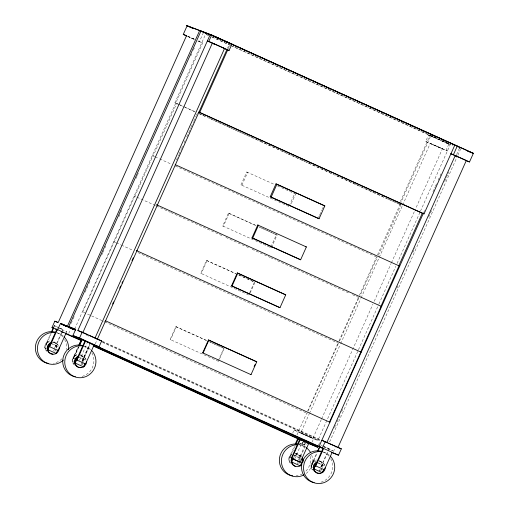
<?xml version="1.0" encoding="UTF-8"?>
<svg xmlns="http://www.w3.org/2000/svg" width="509" height="509" viewBox="0 0 509 509"><rect width="100%" height="100%" fill="white"/><g stroke="black" fill="none" stroke-linecap="round" stroke-linejoin="round"><path stroke-width="0.38" stroke-dasharray="2.54 1.91" d="M47.229 345.21L45.804 344.568L50.824 333.35M53.649 327.039L54.272 325.639L58.917 327.701M51.193 333.484L46.173 344.701L45.804 344.568M54.011 327.172L54.641 325.773M46.211 348.538L44.798 347.901L47.585 341.673M54.641 347.806L61.22 333.096M61.544 332.377L62.83 329.501L63.192 329.635L62.55 331.073M53.61 351.057L62.232 331.792M66.075 333.071L66.717 331.633L57.619 327.567M71.184 323.317L72.8 319.697M73.124 318.971L74.747 315.351M85.118 292.166L88.681 284.194M89.005 283.468L89.978 281.299M101.647 255.213L102.621 253.043M102.945 252.318L105.859 245.796M118.82 216.815L121.74 210.293M135.998 178.417L136.972 176.241M137.296 175.522L138.27 173.346M190.767 55.977L191.74 53.801M193.363 50.181L194.336 48.005M68.709 333.408L70.293 329.877M197.988 41.089L199.356 41.706L203.206 33.098M179.276 104.72L174.931 102.761L205.681 34.027M74.664 329.03L202.639 42.941L197.74 40.726M178.118 104.071L176.674 103.416L153.164 155.958L152.242 155.608M74.562 358.61L73.137 357.967L78.157 346.75M74.645 358.966L73.226 358.323L78.246 347.106M78.526 346.884L73.506 358.101L73.137 357.967M73.601 361.963L72.132 361.301L75.008 355.027L76.458 355.683M79.08 346.604L73.748 358.521L73.226 358.323M79.512 360.283L87.039 343.454M81.974 361.205L89.52 344.339M82.038 361.466L89.565 344.638M80.944 364.457L89.565 345.191M82.56 361.664L90.087 344.835M176.432 160.023L178.684 154.984M179.009 154.265L181.261 149.226M181.586 148.507L182.553 146.344M184.163 142.749L185.123 140.586M186.733 136.991L188.343 133.39M188.667 132.671L190.92 127.632M191.244 126.913L193.496 121.874M193.821 121.155L196.073 116.116M196.398 115.397L197.358 113.233M95.272 343.88L96.735 340.604M227.415 48.476L229.031 44.856M228.267 48.679L230.17 44.423M218.469 361.314L170.146 339.49L175.891 326.644L208.48 341.354M176.292 326.797L170.547 339.643L170.146 339.49M248.678 294.946L200.756 273.276L206.508 260.43L235.635 273.562M207.029 260.621L201.278 273.473L200.756 273.276M240.992 184.85L246.738 172.004L247.667 172.347L241.921 185.2L240.992 184.85L289.131 206.546M275.655 234.458L259.202 227.014L277.068 235.043L271.322 247.889L222.7 225.958L228.452 213.112L256.326 225.659M229.145 213.373L223.4 226.219L222.7 225.958M218.062 361.161L223.814 348.315L209.504 341.851M219.43 359.176L224.214 348.468L209.199 341.679M249.639 292.802L254.424 282.101L238.689 274.981M250.161 292.999L254.945 282.291L238.498 274.854M270.941 246.91L276.368 234.776L277.068 235.043M289.233 205.801L294.66 193.674L295.589 194.018L290.804 204.726M318.475 217.693L319.429 215.549M319.754 214.836L321.987 209.842M322.305 209.123L323.26 206.985M292.624 433.28L294.087 430.01L317.902 440.45L358.151 350.478M425.664 141.451L447.405 150.95L425.664 141.451L428.521 135.063L430.792 135.763L400.367 203.772M428.96 135.184L430.08 135.229L399.234 204.192L198.809 113.558M296.97 434.915L306.692 413.187L307.099 413.34L338.44 343.27L338.033 343.117L307.659 411.017M339.007 340.941L358.476 297.421L358.998 297.619L338.879 342.589M359.443 295.258L376.539 257.039L377.233 257.299L359.494 296.963M377.506 254.882L400.042 204.497M378.435 255.232L400.971 204.841L387.222 198.625M290.963 457.489L289.538 456.847L294.247 446.329M321.3 419.575L312.857 438.446L306.8 435.85L300.685 433.006L309.128 414.135M309.453 413.41L340.298 344.453M340.623 343.728L360.754 298.726M361.078 298L378.931 258.082M379.256 257.357L402.307 205.821M402.632 205.095L430.232 143.398L442.404 148.844L415.783 208.359M295.188 445.859L290.168 457.076L289.538 456.847M290.251 460.938L288.781 460.276L291.568 454.047M293.578 457.846L294.571 455.74L301.252 458.762M294.666 458.902L301.57 443.479M298.408 460.009L304.993 445.28M297.313 464.055L298.611 461.313M298.917 460.62L306.246 444.109M321.624 418.85L372.925 304.172M374.223 301.264L391.103 263.522M391.427 262.797L414.485 211.26M312.093 442.086L313.557 438.809L317.902 440.45M230.704 45.53L448.346 143.678M445.948 150.562L448.804 144.174L450.261 144.562M358.476 349.753L378.594 304.77M378.919 304.045L395.798 266.315M397.096 263.414L420.141 211.897M420.466 211.171L450.357 144.34L442.391 140.764M318.5 445.101L320.072 441.596M423.558 212.851L425.174 209.231M432.955 191.842L435.22 186.771M435.545 186.046L436.518 183.876M438.134 180.25L439.757 176.629M440.081 175.904L441.055 173.734M313.353 464.412L311.928 463.769L316.636 453.252M312.392 467.758L310.923 467.103L317.311 452.686M313.798 460.83L310.923 467.103M334.508 427.547L335.482 425.371M337.104 421.745L338.733 418.112M339.058 417.386L340.031 415.21M341.654 411.577L342.627 409.401M396.861 288.164L397.834 285.988M412.774 252.591L415.045 247.514M428.686 217.025L432.256 209.034M444.592 181.452L448.817 172.01M456.611 154.59L459.532 148.055M329.609 441.914L457.553 155.888M457.877 155.162L460.798 148.628M320.759 467.007L328.948 448.696L329.317 448.836L328.35 450.993M320.015 469.635L319.455 470.876L320.129 469.514M321.128 467.141L328.031 451.712M321.37 466.747L322.299 464.672L316.598 462.102M333.42 451.629L335.297 447.424M291.994 453.812L290.741 454.683A5.923 5.739 -69.4 0 0 290.136 463.025M442.404 148.844L430.232 143.398M300.685 433.006L312.857 438.446M66.17 331.429L66.717 331.633M55.755 345.318L56.175 345.471L51.886 343.537M83.088 358.718L83.508 358.87L79.219 356.936M299.858 443.454L301.78 444.16M321.873 464.513L322.299 464.672M311.928 463.769L312.297 463.903M199.356 41.706L202.639 42.941M448.244 143.907L453.112 145.638M457.941 147.553L460.085 148.361M174.931 102.761L176.674 103.416M399.234 204.192L400.971 204.841M134.172 195.997L134.872 196.258L152.935 155.875L154.615 156.613M270.623 247.628L271.322 247.889M113.736 241.692L114.258 241.883L134.694 196.188L136.317 196.913M54.457 342.519L54.921 342.691M47.712 341.647L49.125 342.283M57.854 346.654L52.045 344.027M81.79 355.918L82.254 356.09M85.188 360.054L79.379 357.426M44.798 347.901L46.268 348.563M301.245 445.267L299.216 444.503A16.053 15.537 -69.4 0 1 305.165 447.659M320.581 461.72L321.045 461.892M296.397 453.462L296.862 453.634M298.439 454.893L298.904 455.071M313.837 460.849L315.892 461.778M318.227 463.247L323.978 465.85M300.1 457.826L293.044 454.639M187.948 36.381L194.75 39.409M193.407 39.002L187.961 36.54M430.805 135.553L435.876 137.831M429.978 135.458L449.536 144.238L232.448 46.134M428.521 135.063L448.804 144.174M206.399 34.351L208.575 35.337M212.189 36.972L231.729 45.804M206.1 34.402L208.995 35.713M211.89 37.023L229.979 45.206M187.942 36.298L194.941 39.46M187.598 36.387L194.584 39.549M178.844 104.396L183.183 106.362M183.908 106.686L195.481 111.923M199.102 113.558L201.997 114.869M202.722 115.193L206.336 116.828M209.956 118.463L228.77 126.97M229.489 127.301L233.109 128.936M233.835 129.261L249.747 136.463M250.473 136.787L254.093 138.423M254.812 138.753L259.876 141.044M260.602 141.368L280.86 150.53M281.585 150.855L286.65 153.145M287.375 153.476L301.843 160.017M302.569 160.348L307.633 162.638M308.359 162.963L311.972 164.598M312.698 164.929L328.617 172.125M329.342 172.449L332.956 174.091M336.576 175.726L355.39 184.233M356.109 184.557L359.729 186.192M360.455 186.523L376.367 193.719M377.093 194.044L380.713 195.685M381.438 196.01L386.503 198.3M179.995 105.051L184.341 107.011M185.06 107.342L195.189 111.923M246.738 172.004L274.847 184.64M277.494 185.912L295.589 194.018M155.105 156.855L158.954 158.579M159.68 158.903L171.253 164.14M175.363 166.017L377.468 257.389M228.452 213.112L256.345 225.722M136.87 197.174L155.856 205.744M156.403 206.005L170.152 212.221M170.871 212.552L222.248 235.782M225.862 237.417L249.016 247.889M252.082 249.264L269.999 257.376M270.724 257.7L275.789 259.991M277.411 260.71L296.772 269.484M297.498 269.808L348.869 293.038M352.483 294.673L359.169 297.682M206.508 260.43L235.832 273.689M115.702 242.538L114.143 241.845L82.795 311.909L82.394 311.756L104.504 321.726M116.313 242.825L120.767 244.829M121.377 245.115L133.072 250.39M138.015 252.642L338.555 343.314M175.891 326.644L206.648 340.553M104.822 321.898L307.099 413.34M102.532 341.323L320.416 439.846M102.086 341.647L320.848 440.571M86.575 335.164L88.751 336.15M102.5 342.366L320.384 440.896M294.087 430.01L313.557 438.809M320.765 444.968L322.191 445.617M322.903 445.935L329.317 448.836M59.629 328.025L63.192 329.635M54.272 325.639L57.129 326.924M59.979 328.21L62.83 329.501M311.731 455.167A16.053 15.537 -69.4 0 1 304.611 474.528M297.892 444.764A16.053 15.537 -69.4 0 1 304.986 446.838M295.455 454.938A5.923 5.739 -69.4 0 1 301.92 457.597M310.242 456.395A16.053 15.537 -69.4 0 1 304.834 472.142M302.581 473.764A16.053 15.537 -69.4 0 1 299.445 475.19M298.134 475.559A16.053 15.537 -69.4 0 1 296.104 475.896M294.526 455.72A5.923 5.739 -69.4 0 1 301.474 456.56M295.392 453.354A5.923 5.739 -69.4 0 1 300.622 458.024M299.725 462.465A5.923 5.739 -69.4 0 1 298.719 463.635M290.594 463.196A5.923 5.739 -69.4 0 1 291.205 454.861M294.927 453.182A5.923 5.739 -69.4 0 1 299.935 460.899M52.968 342.341A5.923 5.739 -69.4 0 1 58.503 346.635M54.221 341.927A5.923 5.739 -69.4 0 1 56.423 348.703M55.742 350.09A5.923 5.739 -69.4 0 1 54.743 351.261M46.618 350.822A5.923 5.739 -69.4 0 1 49.907 341.1M51.943 342.735A5.923 5.733 -69.4 0 1 58.401 345.395M53.763 341.749A5.923 5.739 -69.4 0 1 55.958 348.525M47.273 351.649A5.923 5.739 -69.4 0 1 46.758 342.309L48.018 341.437A5.923 5.739 -69.4 0 1 49.443 340.922M57.161 332.784A16.053 15.537 -69.4 0 1 63.892 338.339M64.605 339.503A16.053 15.537 -69.4 0 1 66.424 349.568M61.863 358.82A16.053 15.537 -69.4 0 1 53.483 363.324M57.262 332.892A16.053 15.537 -69.4 0 1 63.72 336.5M301.595 443.084A1.482 1.444 -69.8 0 1 299.546 443.244M80.301 355.74A5.923 5.739 -69.4 0 1 85.836 360.035M81.09 355.148A5.923 5.739 -69.4 0 1 83.291 361.924M82.611 363.318A5.923 5.739 -69.4 0 1 81.612 364.489M74.607 365.048A5.923 5.739 -69.4 0 1 74.091 355.708L75.351 354.837A5.923 5.739 -69.4 0 1 76.776 354.321M80.212 354.658A5.923 5.739 -69.4 0 1 83.75 362.096M83.075 363.49A5.923 5.739 -69.4 0 1 82.076 364.66M73.951 364.221A5.923 5.739 -69.4 0 1 77.241 354.499M83.215 345.713A16.053 15.537 -69.4 0 1 90.411 350.631M91.938 352.902A16.053 15.537 -69.4 0 1 80.816 376.724M80.766 355.912A5.923 5.733 -69.4 0 1 86.295 360.207M84.596 346.292A16.053 15.537 -69.4 0 1 91.537 350.377M319.557 461.714A5.923 5.733 -69.4 0 1 325.086 466.009M318.539 460.282A5.923 5.739 -69.4 0 1 322.076 467.726M321.402 469.113A5.923 5.739 -69.4 0 1 320.396 470.284M312.278 469.845A5.923 5.739 -69.4 0 1 312.882 461.51L314.136 460.639A5.923 5.739 -69.4 0 1 317.069 460.002M323.387 452.087A16.053 15.537 -69.4 0 1 329.336 455.243M323.279 451.986A16.053 15.537 -69.4 0 1 329.196 456.427M330.729 458.704A16.053 15.537 -69.4 0 1 320.937 482.214M320.346 461.122A5.923 5.739 -69.4 0 1 322.541 467.898M321.866 469.292A5.923 5.739 -69.4 0 1 320.861 470.462M313.862 471.022A5.923 5.739 -69.4 0 1 316.032 460.295M319.092 461.536A5.923 5.739 -69.4 0 1 324.621 465.83M324.29 446.966L323.737 446.762L332.841 450.834L324.29 446.966"/><path stroke-width="0.76" d="M53.381 328.171L51.982 327.541L54.826 321.179L58.249 322.471L186.542 35.662L183.259 34.427L187.108 25.819L212.221 35.267L473.357 153.355L469.508 161.964L466.225 160.729L338.256 446.813M51.454 331.944L53.337 327.739M51.816 332.084L53.7 327.872M50.576 343.435L47.827 349.683M56.976 328.999L47.731 349.638L56.251 353.488L57.797 349.995M57.523 329.202L49.697 346.699L49.15 346.495L58.249 350.561L66.075 333.071M51.982 327.541L57.695 329.692L60.52 323.38L75.287 329.533M67.5 326.008L199.668 30.54L206.011 33.409M200.934 31.119L68.766 326.581L75.746 329.208L72.927 335.52L323.38 448.779M82.903 332.771L77.858 330.487L210.211 34.606L231.945 44.105L229.088 50.493L223.286 48.151M213.875 43.92L207.354 40.994L208.811 41.382L211.668 35L473.612 153.451L467.447 151.128M72.927 335.52L79.569 338.021L82.203 332.129L101.673 340.928L99.039 346.826L94.687 345.185L338.504 455.186L341.348 448.823L321.834 440.26L326.733 442.474M82.802 332.708L212.348 43.1L222.726 47.655L224.526 48.54L94.979 338.148L88.865 335.304M78.787 345.344L81.605 339.039M78.876 345.7L81.695 339.395L82.216 339.586L79.709 345.197M79.15 345.484L81.974 339.172M81.695 339.395L94.05 345.032L85.582 363.96L85.035 363.763L83.584 366.887L75.065 363.038L77.852 356.815L78.443 356.943M83.584 366.887L85.13 363.394M112.61 304.07L113.577 301.901M119.717 288.177L120.684 286.013M121.975 283.119L122.624 281.674M131.996 260.729L133.288 257.84M95.158 338.313L97.321 339.293L226.766 49.92M198.93 112.145L199.744 112.451L227.631 50.098M270.234 196.735L275.98 183.889L276.909 184.239L324.831 205.903L319.079 218.755L270.234 196.735L319.079 218.755M252.012 237.856L257.758 225.01L258.457 225.271L252.706 238.117L252.012 237.856L300.628 259.787L306.373 246.941L257.758 225.01M271.163 197.085L276.909 184.239M231.538 285.823L237.283 272.977L237.805 273.174L285.727 294.845L279.982 307.69L231.538 285.823L279.982 307.69M232.059 286.02L237.805 273.174M251.02 374.656L202.69 352.832L208.436 339.987L256.765 361.81L251.02 374.656L250.613 374.503M208.843 340.139L203.097 352.985L202.69 352.832M254.125 366.652L255.079 364.514M295.182 444.223L297.695 438.612M296.13 443.753L298.325 438.847M291.301 458.227L291.822 458.418L300.291 439.49L299.597 439.229L308.791 443.333L300.323 462.261L291.301 458.227L299.769 439.292M300.234 465.869L291.714 462.019L293.33 458.552M300.246 465.799L303.059 459.659L301.894 459.048M306.596 442.747L317.559 447.207L318.189 445.801M450.936 153.756L453.411 154.685L457.26 146.077L454.791 145.148L424.042 213.882L422.305 213.226L398.801 265.768L399.73 266.118M318.984 446.616L423.233 213.576M317.571 451.146L319.455 446.94M317.94 451.279L320.136 446.374M322.407 447.901L325.251 441.545M332.199 452.272L324.373 469.762L315.268 465.697L323.094 448.2M313.938 468.795L315.319 465.716L315.822 465.9L323.648 448.404M466.263 160.558L455.192 155.633L326.854 442.531L327.605 442.811M317.202 462.802L316.636 462.611L313.856 468.84L322.375 472.689L323.915 469.196M322.445 472.638L323.819 469.559L324.373 469.762M50.518 343.416L51.085 343.607M77.979 356.784L77.852 356.815A5.923 5.739 -69.4 0 0 74.963 361.899L75.147 363.426A5.923 5.739 -69.4 0 0 86.485 361.734M231.945 44.105L230.488 43.717L454.791 145.148M224.526 48.54L223.718 48.24M93.503 344.828L94.05 345.032M51.11 343.543L50.556 343.34A5.923 5.739 -69.4 0 0 47.63 348.5L47.814 350.027A5.923 5.739 -69.4 0 0 59.152 348.334M59.076 347.278L59.629 347.482M78.418 357.006L77.909 356.834M57.702 350.364L58.249 350.561M317.234 462.745L316.681 462.541A5.923 5.739 -69.4 0 0 313.754 467.701L313.938 469.222A5.923 5.739 -69.4 0 0 325.27 467.529M211.668 35L186.3 25.45L192.707 28.351M200.94 31.119L213.106 35.91M324.831 205.903L275.98 183.889M305.68 246.68L306.373 246.941M156.842 204.879L157.364 205.076M381.661 306.501L380.967 306.24L399.031 265.857L175.223 164.668M285.727 294.845L237.283 272.977M136.52 250.619L136.921 250.772M361.225 352.196L360.703 351.999L381.139 306.303L156.67 204.809M256.765 361.81L208.436 339.987M77.858 330.487L82.203 332.129M71.61 328.719L73.659 329.488M97.321 339.293L101.673 340.928M90.195 343.231L90.888 343.499M338.612 447.793L341.348 448.823M308.269 443.135L308.791 443.333M338.504 455.186L331.34 452.38M75.097 362.974L84.952 340.966L85.499 341.17L77.031 360.098L76.535 359.914L85.582 363.96M83.005 332.765L87.293 334.598M68.486 327.382L69.046 327.605L68.48 327.274M328.496 443.193L338.122 447.57M62.62 324.602L63.593 325.035M229.769 43.392L214.556 36.559L229.68 43.411M208.811 41.382L229.088 50.493M210.211 34.606L213.093 35.91M453.411 154.685L469.508 161.964M450.828 153.769L457.127 156.613M183.259 34.427L186.873 36.063M199.744 112.451L424.042 213.882M198.726 112.12L422.305 213.226M252.706 238.117L300.628 259.787M136.399 250.574L360.817 352.043L329.476 422.114L329.883 422.266L105.579 320.835M60.52 323.38L75.72 330.252M61.048 323.737L73.646 329.431M54.826 321.179L57.625 322.445M61.125 324.029L66.724 326.562M68.123 327.198L70.923 328.464M79.569 338.021L99.039 346.826M57.695 329.692L80.861 340.165M93.166 345.732L317.559 447.207M80.906 340.362L65.279 333.554M93.204 345.923L301.544 440.463M55.481 329.126L57.581 330.074M61.08 331.658L63.18 332.606M291.822 458.418L300.323 462.261M65.05 325.69L66.412 326.307M455.949 156.021L456.847 156.448M213.182 43.526L214.155 43.984M302.384 457.769A5.923 5.739 -69.4 0 1 302.944 459.182L303.135 460.709A5.923 5.739 -69.4 0 1 302.925 462.242M301.417 464.908A5.923 5.739 -69.4 0 1 291.797 462.401L291.612 460.874A5.923 5.739 -69.4 0 1 291.816 459.347M295.379 466.339A5.923 5.739 -69.4 0 1 291.943 457.737M306.119 447.576A16.053 15.537 -69.4 0 1 310.617 452.647M304.013 474.865A16.053 15.537 -69.4 0 1 281.795 464.66A16.053 15.537 -69.4 0 1 297.211 444.751M292.713 475.845A16.053 15.537 -69.4 0 1 279.581 457.661A16.053 15.537 -69.4 0 1 297.892 444.211M64.204 336.977A16.053 15.537 -69.4 0 1 68.537 349.638M63.396 360.067A16.053 15.537 -69.4 0 1 37.978 352.953A16.053 15.537 -69.4 0 1 55.945 332.6M52.885 354.143A5.923 5.739 -69.4 0 1 51.479 342.563M48.737 363.464A16.053 15.537 -69.4 0 1 35.732 344.599A16.053 15.537 -69.4 0 1 55.233 332.129M81.714 367.32A5.923 5.739 -69.4 0 1 74.683 363.248A5.923 5.739 -69.4 0 1 78.812 355.963M91.537 350.377A16.053 15.537 -69.4 0 1 87.154 375.998A16.053 15.537 -69.4 0 1 64.885 364.196A16.053 15.537 -69.4 0 1 83.279 345.999M75.396 376.762A16.053 15.537 -69.4 0 1 63.135 357.655A16.053 15.537 -69.4 0 1 82.566 345.528M320.498 473.122A5.923 5.739 -69.4 0 1 313.474 469.05A5.923 5.739 -69.4 0 1 317.597 461.758M330.322 456.172A16.053 15.537 -69.4 0 1 325.945 481.794A16.053 15.537 -69.4 0 1 303.669 469.998A16.053 15.537 -69.4 0 1 322.063 451.801M314.18 482.564A16.053 15.537 -69.4 0 1 301.926 463.451A16.053 15.537 -69.4 0 1 321.357 451.324M304.503 444.522A1.482 1.444 -69.8 0 0 304.363 441.971A1.482 1.444 -69.8 0 0 302.263 443.409A1.482 1.444 -69.8 0 0 304.503 444.522"/></g></svg>
